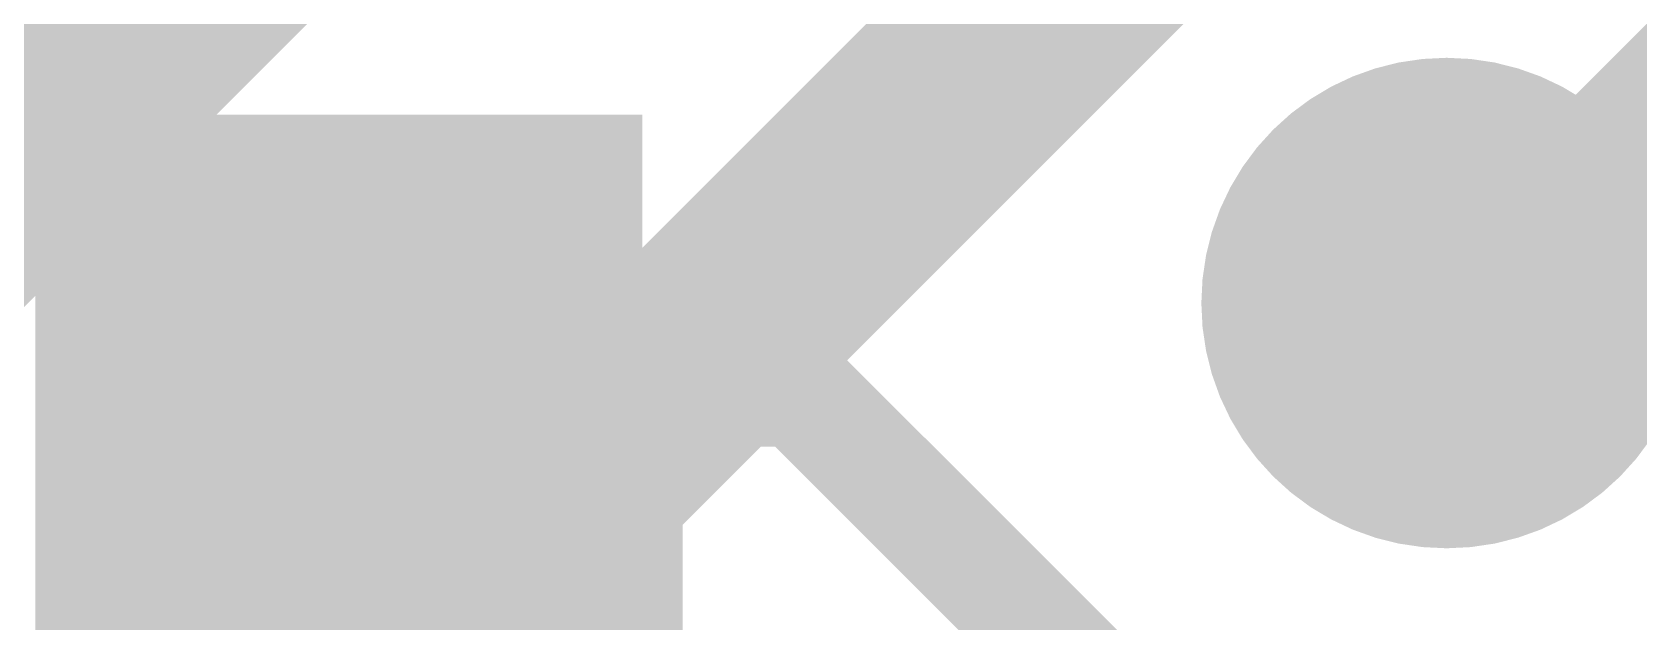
# Model space of a CAD drawing. Extents: x -0.1 to 23, y -0.1 to 23.
# Drawn here: x 7.914 to 10.826, y 8.63 to 9.699 of the extents above; entities that cross this region are included whole.
import ezdxf

# ---------------------------------------------------------------- set-up
doc = ezdxf.new("R2010")
doc.units = 0
for name, color, linetype in [('1', 12, 'CONTINUOUS'), ('16', 132, 'CONTINUOUS'), ('18', 110, 'CONTINUOUS')]:
    doc.layers.add(name, color=color, linetype=linetype)

# ---------------------------------------------------------------- blocks, each defined once
blk = doc.blocks.new('RECT')
blk.add_solid([(-0.5, -0.5), (0.5, -0.5), (-0.5, 0.5), (0.5, 0.5)])
blk = doc.blocks.new('ROUNDV')
at = {"const_width": 0.5}
blk.add_lwpolyline([(0, -0.25, 1), (0, 0.25, 1), (0, -0.25)], format="xyb", dxfattribs=at)

msp = doc.modelspace()

# ---------------------------------------------------------------- linework, layer by layer
at = {"layer": '1', "const_width": 0.2032}
for points in [[(10.93, 9.66), (10.4775, 9.2075)], [(8.47, 9.0488), (9.3027, 9.0488)], [(9.3027, 9.0488), (10.0648, 8.2867)]]:
    msp.add_lwpolyline(points, dxfattribs=at)
at = {"layer": '1', "const_width": 0.1016}
for points in [[(10.4416, 9.2434, 1), (10.5134, 9.1716)], [(8.47, 9.0996, 1), (8.47, 8.9979)], [(9.3387, 9.0847, 1), (9.2668, 9.0128)], [(9.3027, 8.9979, 1), (9.3027, 9.0996)]]:
    msp.add_lwpolyline(points, format="xyb", dxfattribs=at)
at = {"layer": '16'}
for points, const_width in [([(8.89, 8.89), (11.43, 11.43)], 0.4064), ([(6.35, 7.9375), (9.6837, 11.2713)], 0.4064), ([(11.43, 10.16), (10.4775, 9.2075)], 0.2032), ([(8.89, 3.81), (8.89, 8.89)], 0.4064)]:
    msp.add_lwpolyline(points, dxfattribs=dict(at, const_width=const_width))
for points, const_width in [([(10.4416, 9.2434, 1), (10.5134, 9.1716)], 0.1016), ([(8.9916, 8.89, 1), (8.7884, 8.89)], 0.2032), ([(8.8182, 8.9618, 1), (8.9618, 8.8182)], 0.2032)]:
    msp.add_lwpolyline(points, format="xyb", dxfattribs=dict(at, const_width=const_width))

# ---------------------------------------------------------------- block references
at = {"layer": '1', "xscale": 1.1, "rotation": 180}
msp.add_blockref('RECT', (8.47, 9.0488), dxfattribs=at)
at = {"layer": '18', "xscale": 0.889, "yscale": 0.889}
msp.add_blockref('ROUNDV', (10.4775, 9.2075), dxfattribs=at)
msp.add_blockref('ROUNDV', (10.4775, 9.2075), dxfattribs=at)

doc.saveas('drawing.dxf')
